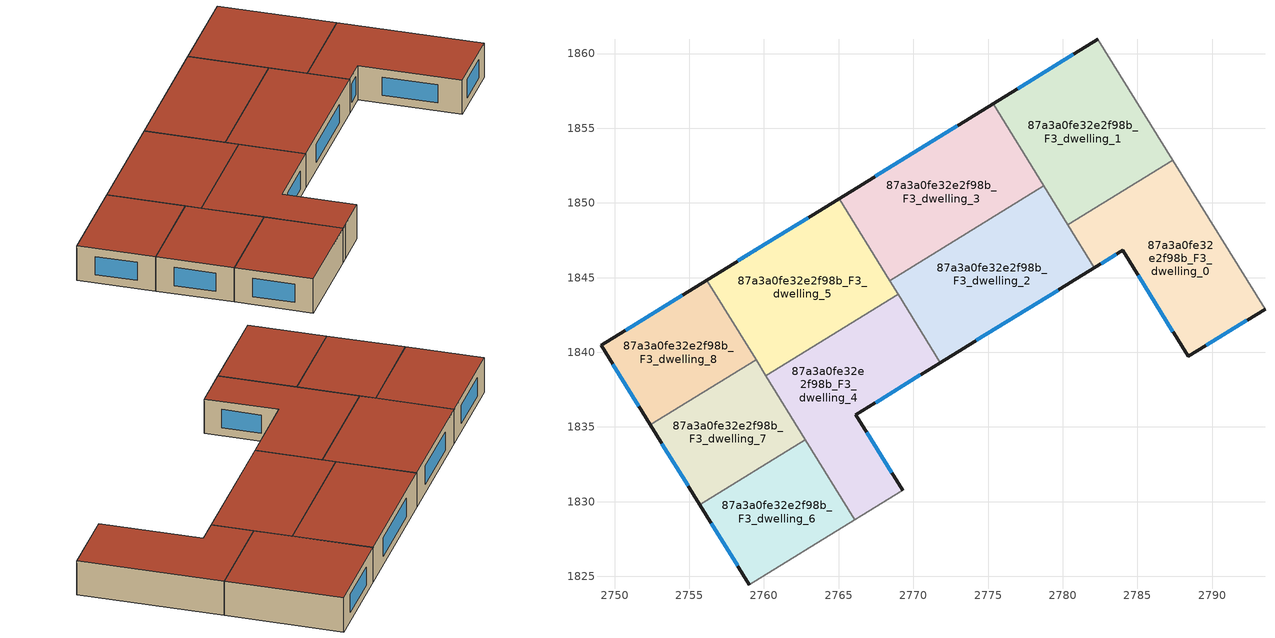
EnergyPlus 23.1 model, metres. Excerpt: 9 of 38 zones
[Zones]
87a3a0fe32e2f98b_F3_dwelling_0
 floor to 87a3a0fe32e2f98b_F2_dwelling_0 (EU_floor_Construction): 2787.36,1852.86 2793.54,1842.88 2788.41,1839.72 2784.01,1846.82 2782.12,1845.66 2780.35,1848.54 z9
 wall outside (EU_wall_Construction): 2782.12,1845.66 2784.01,1846.82 2788.41,1839.72 2793.54,1842.88 z9:12
 wall to 87a3a0fe32e2f98b_F3_dwelling_1 (EU_wall_Construction): 2787.36,1852.86 2780.35,1848.54 z9:12
 wall adiabatic (EU_wall_Construction): 2793.54,1842.88 2787.36,1852.86 z9:12
 wall to 87a3a0fe32e2f98b_F3_dwelling_2 (EU_wall_Construction): 2780.35,1848.54 2782.12,1845.66 z9:12
 window (EU_Window_Construction): 2789.62,1840.46 2792.34,1842.14 / 2785.04,1845.15 2787.38,1841.39 / 2782.57,1845.93 2783.57,1846.55 z9.7:11.3
 roof outside (EU_roof_Construction): 2793.54,1842.88 2787.36,1852.86 2780.35,1848.54 2782.12,1845.66 2784.01,1846.82 2788.41,1839.72 z12
87a3a0fe32e2f98b_F3_dwelling_1
 floor to 87a3a0fe32e2f98b_F2_dwelling_1 (EU_floor_Construction): 2782.35,1860.95 2787.36,1852.86 2780.35,1848.54 2775.36,1856.65 z9
 wall outside (EU_wall_Construction): 2782.35,1860.95 2775.36,1856.65 z9:12
 wall adiabatic (EU_wall_Construction): 2787.36,1852.86 2782.35,1860.95 z9:12
 wall to 87a3a0fe32e2f98b_F3_dwelling_3 (EU_wall_Construction): 2775.36,1856.65 2778.74,1851.15 z9:12
 wall to 87a3a0fe32e2f98b_F3_dwelling_2 (EU_wall_Construction): 2778.74,1851.15 2780.35,1848.54 z9:12
 window (EU_Window_Construction): 2780.71,1859.94 2777,1857.66 z9.7:11.3
 roof outside (EU_roof_Construction): 2787.36,1852.86 2782.35,1860.95 2775.36,1856.65 2780.35,1848.54 z12
87a3a0fe32e2f98b_F3_dwelling_2
 floor to 87a3a0fe32e2f98b_F2_dwelling_2 (EU_floor_Construction): 2778.74,1851.15 2782.12,1845.66 2771.8,1839.3 2768.41,1844.79 z9
 wall outside (EU_wall_Construction): 2771.8,1839.3 2782.12,1845.66 z9:12
 wall to 87a3a0fe32e2f98b_F3_dwelling_3 (EU_wall_Construction): 2778.74,1851.15 2768.41,1844.79 z9:12
 wall to 87a3a0fe32e2f98b_F3_dwelling_4 (EU_wall_Construction): 2768.98,1843.88 2771.8,1839.3 z9:12
 wall to 87a3a0fe32e2f98b_F3_dwelling_5 (EU_wall_Construction): 2768.41,1844.79 2768.98,1843.88 z9:12
 window (EU_Window_Construction): 2774.22,1840.79 2779.7,1844.17 z9.7:11.3
 roof outside (EU_roof_Construction): 2782.12,1845.66 2778.74,1851.15 2768.41,1844.79 2771.8,1839.3 z12
87a3a0fe32e2f98b_F3_dwelling_3
 floor to 87a3a0fe32e2f98b_F2_dwelling_3 (EU_floor_Construction): 2775.36,1856.65 2778.74,1851.15 2768.41,1844.79 2765.03,1850.29 z9
 wall outside (EU_wall_Construction): 2775.36,1856.65 2765.03,1850.29 z9:12
 wall to 87a3a0fe32e2f98b_F3_dwelling_5 (EU_wall_Construction): 2765.03,1850.29 2768.41,1844.79 z9:12
 window (EU_Window_Construction): 2772.93,1855.15 2767.46,1851.78 z9.7:11.3
 roof outside (EU_roof_Construction): 2778.74,1851.15 2775.36,1856.65 2765.03,1850.29 2768.41,1844.79 z12
87a3a0fe32e2f98b_F3_dwelling_4
 floor to 87a3a0fe32e2f98b_F2_dwelling_4 (EU_floor_Construction): 2768.98,1843.88 2771.8,1839.3 2766.15,1835.82 2769.28,1830.76 2766.52,1829.07 2766.06,1828.79 2760.13,1838.42 z9
 wall outside (EU_wall_Construction): 2769.28,1830.76 2766.15,1835.82 2771.8,1839.3 z9:12
 wall to 87a3a0fe32e2f98b_F3_dwelling_5 (EU_wall_Construction): 2768.98,1843.88 2760.13,1838.42 z9:12
 wall adiabatic (EU_wall_Construction): 2766.06,1828.79 2766.52,1829.07 2769.28,1830.76 z9:12
 wall to 87a3a0fe32e2f98b_F3_dwelling_6 (EU_wall_Construction): 2762.76,1834.15 2766.06,1828.79 z9:12
 wall to 87a3a0fe32e2f98b_F3_dwelling_7 (EU_wall_Construction): 2760.13,1838.42 2762.76,1834.15 z9:12
 window (EU_Window_Construction): 2767.47,1836.64 2770.47,1838.48 / 2768.54,1831.95 2766.88,1834.63 z9.7:11.3
 roof outside (EU_roof_Construction): 2769.28,1830.76 2766.15,1835.82 2771.8,1839.3 2768.98,1843.88 2760.13,1838.42 2766.06,1828.79 2766.52,1829.07 z12
87a3a0fe32e2f98b_F3_dwelling_5
 floor to 87a3a0fe32e2f98b_F2_dwelling_5 (EU_floor_Construction): 2765.03,1850.29 2768.98,1843.88 2760.13,1838.42 2756.18,1844.83 z9
 wall outside (EU_wall_Construction): 2765.03,1850.29 2756.18,1844.83 z9:12
 wall to 87a3a0fe32e2f98b_F3_dwelling_8 (EU_wall_Construction): 2756.18,1844.83 2759.47,1839.49 z9:12
 wall to 87a3a0fe32e2f98b_F3_dwelling_7 (EU_wall_Construction): 2759.47,1839.49 2760.13,1838.42 z9:12
 window (EU_Window_Construction): 2762.95,1849 2758.26,1846.11 z9.7:11.3
 roof outside (EU_roof_Construction): 2768.98,1843.88 2765.03,1850.29 2756.18,1844.83 2760.13,1838.42 z12
87a3a0fe32e2f98b_F3_dwelling_6
 floor to 87a3a0fe32e2f98b_F2_dwelling_6 (EU_floor_Construction): 2762.76,1834.15 2766.06,1828.79 2759.01,1824.44 2755.7,1829.79 z9
 wall outside (EU_wall_Construction): 2755.7,1829.79 2759.01,1824.44 z9:12
 wall adiabatic (EU_wall_Construction): 2759.01,1824.44 2766.06,1828.79 z9:12
 wall to 87a3a0fe32e2f98b_F3_dwelling_7 (EU_wall_Construction): 2762.76,1834.15 2755.7,1829.79 z9:12
 window (EU_Window_Construction): 2756.47,1828.54 2758.23,1825.7 z9.7:11.3
 roof outside (EU_roof_Construction): 2766.06,1828.79 2762.76,1834.15 2755.7,1829.79 2759.01,1824.44 z12
87a3a0fe32e2f98b_F3_dwelling_7
 floor to 87a3a0fe32e2f98b_F2_dwelling_7 (EU_floor_Construction): 2759.47,1839.49 2762.76,1834.15 2755.7,1829.79 2752.39,1835.13 z9
 wall outside (EU_wall_Construction): 2752.39,1835.13 2755.7,1829.79 z9:12
 wall to 87a3a0fe32e2f98b_F3_dwelling_8 (EU_wall_Construction): 2759.47,1839.49 2752.39,1835.13 z9:12
 window (EU_Window_Construction): 2753.17,1833.88 2754.92,1831.05 z9.7:11.3
 roof outside (EU_roof_Construction): 2762.76,1834.15 2759.47,1839.49 2752.39,1835.13 2755.7,1829.79 z12
87a3a0fe32e2f98b_F3_dwelling_8
 floor to 87a3a0fe32e2f98b_F2_dwelling_8 (EU_floor_Construction): 2756.18,1844.83 2759.47,1839.49 2752.39,1835.13 2749.09,1840.47 z9
 wall outside (EU_wall_Construction): 2756.18,1844.83 2749.09,1840.47 2752.39,1835.13 z9:12
 window (EU_Window_Construction): 2749.86,1839.21 2751.61,1836.39 / 2754.51,1843.81 2750.75,1841.49 z9.7:11.3
 roof outside (EU_roof_Construction): 2759.47,1839.49 2756.18,1844.83 2749.09,1840.47 2752.39,1835.13 z12
[Building]
EU S2 Campaign: North Axis=0; Terrain=City; Solar Distribution=FullExterior
[Site:Location]
Budapest.Ferenc.Liszt.Intl.AP: Latitude=47.437; Longitude=19.256; Time Zone=1; Elevation=185
[SizingPeriod:WeatherFileDays]
AnnualSizingPeriod: Begin Month=1; Begin Day of Month=1; End Month=12; End Day of Month=31; Day of Week for Start Day=Monday; Use Weather File Daylight Saving Period=No; Use Weather File Rain and Snow Indicators=No
[MATERIAL]
EU_InternalMass_Material: Roughness=MediumRough; Thickness=0.1; Conductivity=1; Density=1800; Specific Heat=900; Thermal Absorptance=0.9; Solar Absorptance=0.7; Visible Absorptance=0.7
[MATERIAL:NOMASS] Roughness=MediumRough; Thermal Absorptance=0.9; Solar Absorptance=0.7; Visible Absorptance=0.7
Name | Thermal Resistance
EU_wall_NoMass | 0.832559
EU_roof_NoMass | 1.39638
EU_floor_NoMass | 0.872794
[WINDOWMATERIAL:SIMPLEGLAZINGSYSTEM]
EU_Window_SimpleGlazing: UFactor=2.79869; Solar Heat Gain Coefficient=0.75; Visible Transmittance=0.75
[CONSTRUCTION]
EU_wall_Construction: EU_wall_NoMass
EU_roof_Construction: EU_roof_NoMass
EU_floor_Construction: EU_floor_NoMass
EU_Window_Construction: EU_Window_SimpleGlazing
EU_InternalMass_Construction: EU_InternalMass_Material
[ZONE] Type=1; Multiplier=1; Ceiling Height=autocalculate; Floor Area=autocalculate; Part of Total Floor Area=Yes
Name | Volume
87a3a0fe32e2f98b_F3_dwelling_0 | 234.78
87a3a0fe32e2f98b_F3_dwelling_1 | 234.764
87a3a0fe32e2f98b_F3_dwelling_2; 87a3a0fe32e2f98b_F3_dwelling_5 | 234.771
87a3a0fe32e2f98b_F3_dwelling_3 | 234.781
87a3a0fe32e2f98b_F3_dwelling_4 | 234.798
87a3a0fe32e2f98b_F3_dwelling_6 | 156.535
87a3a0fe32e2f98b_F3_dwelling_7 | 156.502
87a3a0fe32e2f98b_F3_dwelling_8 | 156.523
[INTERNALMASS] Construction=EU_InternalMass_Construction
Name | Zone or ZoneList | Surface Area
87a3a0fe32e2f98b_F3_dwelling_0_EU_InternalMass | 87a3a0fe32e2f98b_F3_dwelling_0 | 78.2599
87a3a0fe32e2f98b_F3_dwelling_1_EU_InternalMass | 87a3a0fe32e2f98b_F3_dwelling_1 | 78.2548
87a3a0fe32e2f98b_F3_dwelling_2_EU_InternalMass | 87a3a0fe32e2f98b_F3_dwelling_2 | 78.2569
87a3a0fe32e2f98b_F3_dwelling_3_EU_InternalMass | 87a3a0fe32e2f98b_F3_dwelling_3 | 78.2603
87a3a0fe32e2f98b_F3_dwelling_4_EU_InternalMass | 87a3a0fe32e2f98b_F3_dwelling_4 | 78.2657
87a3a0fe32e2f98b_F3_dwelling_5_EU_InternalMass | 87a3a0fe32e2f98b_F3_dwelling_5 | 78.257
87a3a0fe32e2f98b_F3_dwelling_6_EU_InternalMass | 87a3a0fe32e2f98b_F3_dwelling_6 | 52.1784
87a3a0fe32e2f98b_F3_dwelling_7_EU_InternalMass | 87a3a0fe32e2f98b_F3_dwelling_7 | 52.1676
87a3a0fe32e2f98b_F3_dwelling_8_EU_InternalMass | 87a3a0fe32e2f98b_F3_dwelling_8 | 52.1744
[OTHEREQUIPMENT] Fuel Type=Electricity; Design Level Calculation Method=Watts/Area; Power per Zone Floor Area=1; Fraction Latent=0; Fraction Radiant=0; Fraction Lost=0; Carbon Dioxide Generation Rate=0; EndUse Subcategory=EU_Step8_InternalGains
Name | Zone or ZoneList or Space or SpaceList | Schedule
EU_Step8_InternalGain_87a3a0fe32e2f98b_F3_dwelling_0_f000 | 87a3a0fe32e2f98b_F3_dwelling_0 | EU_Step8_GainSchedule_87a3a0fe32e2f98b_F3_dwelling_0_f000
EU_Step8_InternalGain_87a3a0fe32e2f98b_F3_dwelling_1_f000 | 87a3a0fe32e2f98b_F3_dwelling_1 | EU_Step8_GainSchedule_87a3a0fe32e2f98b_F3_dwelling_1_f000
EU_Step8_InternalGain_87a3a0fe32e2f98b_F3_dwelling_2_f000 | 87a3a0fe32e2f98b_F3_dwelling_2 | EU_Step8_GainSchedule_87a3a0fe32e2f98b_F3_dwelling_2_f000
EU_Step8_InternalGain_87a3a0fe32e2f98b_F3_dwelling_3_f000 | 87a3a0fe32e2f98b_F3_dwelling_3 | EU_Step8_GainSchedule_87a3a0fe32e2f98b_F3_dwelling_3_f000
EU_Step8_InternalGain_87a3a0fe32e2f98b_F3_dwelling_4_f000 | 87a3a0fe32e2f98b_F3_dwelling_4 | EU_Step8_GainSchedule_87a3a0fe32e2f98b_F3_dwelling_4_f000
EU_Step8_InternalGain_87a3a0fe32e2f98b_F3_dwelling_5_f000 | 87a3a0fe32e2f98b_F3_dwelling_5 | EU_Step8_GainSchedule_87a3a0fe32e2f98b_F3_dwelling_5_f000
EU_Step8_InternalGain_87a3a0fe32e2f98b_F3_dwelling_6_f000 | 87a3a0fe32e2f98b_F3_dwelling_6 | EU_Step8_GainSchedule_87a3a0fe32e2f98b_F3_dwelling_6_f000
EU_Step8_InternalGain_87a3a0fe32e2f98b_F3_dwelling_7_f000 | 87a3a0fe32e2f98b_F3_dwelling_7 | EU_Step8_GainSchedule_87a3a0fe32e2f98b_F3_dwelling_7_f000
EU_Step8_InternalGain_87a3a0fe32e2f98b_F3_dwelling_8_f000 | 87a3a0fe32e2f98b_F3_dwelling_8 | EU_Step8_GainSchedule_87a3a0fe32e2f98b_F3_dwelling_8_f000
[ZONEVENTILATION:DESIGNFLOWRATE] Schedule=EU_AlwaysOn; Design Flow Rate Calculation Method=AirChanges/Hour; Air Changes per Hour=0.475469; Ventilation Type=Natural; Fan Pressure Rise=0; Fan Total Efficiency=1; Constant Term Coefficient=1; Temperature Term Coefficient=0; Velocity Term Coefficient=0; Velocity Squared Term Coefficient=0; Minimum Indoor Temperature=-100; Maximum Indoor Temperature=100; Delta Temperature=-100; Minimum Outdoor Temperature=-100; Maximum Outdoor Temperature=100; Maximum Wind Speed=40
Name | Zone or ZoneList or Space or SpaceList
EU_ConstantAir_87a3a0fe32e2f98b_F3_dwelling_0 | 87a3a0fe32e2f98b_F3_dwelling_0
EU_ConstantAir_87a3a0fe32e2f98b_F3_dwelling_1 | 87a3a0fe32e2f98b_F3_dwelling_1
EU_ConstantAir_87a3a0fe32e2f98b_F3_dwelling_2 | 87a3a0fe32e2f98b_F3_dwelling_2
EU_ConstantAir_87a3a0fe32e2f98b_F3_dwelling_3 | 87a3a0fe32e2f98b_F3_dwelling_3
EU_ConstantAir_87a3a0fe32e2f98b_F3_dwelling_4 | 87a3a0fe32e2f98b_F3_dwelling_4
EU_ConstantAir_87a3a0fe32e2f98b_F3_dwelling_5 | 87a3a0fe32e2f98b_F3_dwelling_5
EU_ConstantAir_87a3a0fe32e2f98b_F3_dwelling_6 | 87a3a0fe32e2f98b_F3_dwelling_6
EU_ConstantAir_87a3a0fe32e2f98b_F3_dwelling_7 | 87a3a0fe32e2f98b_F3_dwelling_7
EU_ConstantAir_87a3a0fe32e2f98b_F3_dwelling_8 | 87a3a0fe32e2f98b_F3_dwelling_8
[HVACTEMPLATE:THERMOSTAT] Constant Heating Setpoint=20; Constant Cooling Setpoint=50
EU_HeatOnly_87a3a0fe32e2f98b_F0_dwelling_0; EU_HeatOnly_87a3a0fe32e2f98b_F0_dwelling_1; EU_HeatOnly_87a3a0fe32e2f98b_F0_dwelling_2; EU_HeatOnly_87a3a0fe32e2f98b_F0_dwelling_3; EU_HeatOnly_87a3a0fe32e2f98b_F0_dwelling_4; EU_HeatOnly_87a3a0fe32e2f98b_F0_dwelling_5; EU_HeatOnly_87a3a0fe32e2f98b_F0_dwelling_6; EU_HeatOnly_87a3a0fe32e2f98b_F0_dwelling_7; EU_HeatOnly_87a3a0fe32e2f98b_F0_dwelling_8; EU_HeatOnly_87a3a0fe32e2f98b_F0_dwelling_9; EU_HeatOnly_87a3a0fe32e2f98b_F1_dwelling_0; EU_HeatOnly_87a3a0fe32e2f98b_F1_dwelling_1; EU_HeatOnly_87a3a0fe32e2f98b_F1_dwelling_2; EU_HeatOnly_87a3a0fe32e2f98b_F1_dwelling_3; EU_HeatOnly_87a3a0fe32e2f98b_F1_dwelling_4; EU_HeatOnly_87a3a0fe32e2f98b_F1_dwelling_5; EU_HeatOnly_87a3a0fe32e2f98b_F1_dwelling_6; EU_HeatOnly_87a3a0fe32e2f98b_F1_dwelling_7; EU_HeatOnly_87a3a0fe32e2f98b_F1_dwelling_8; EU_HeatOnly_87a3a0fe32e2f98b_F1_dwelling_9; EU_HeatOnly_87a3a0fe32e2f98b_F2_dwelling_0; EU_HeatOnly_87a3a0fe32e2f98b_F2_dwelling_1; EU_HeatOnly_87a3a0fe32e2f98b_F2_dwelling_2; EU_HeatOnly_87a3a0fe32e2f98b_F2_dwelling_3; EU_HeatOnly_87a3a0fe32e2f98b_F2_dwelling_4; EU_HeatOnly_87a3a0fe32e2f98b_F2_dwelling_5; EU_HeatOnly_87a3a0fe32e2f98b_F2_dwelling_6; EU_HeatOnly_87a3a0fe32e2f98b_F2_dwelling_7; EU_HeatOnly_87a3a0fe32e2f98b_F2_dwelling_8; EU_HeatOnly_87a3a0fe32e2f98b_F3_dwelling_0; EU_HeatOnly_87a3a0fe32e2f98b_F3_dwelling_1; EU_HeatOnly_87a3a0fe32e2f98b_F3_dwelling_2; EU_HeatOnly_87a3a0fe32e2f98b_F3_dwelling_3; EU_HeatOnly_87a3a0fe32e2f98b_F3_dwelling_4; EU_HeatOnly_87a3a0fe32e2f98b_F3_dwelling_5; EU_HeatOnly_87a3a0fe32e2f98b_F3_dwelling_6; EU_HeatOnly_87a3a0fe32e2f98b_F3_dwelling_7; EU_HeatOnly_87a3a0fe32e2f98b_F3_dwelling_8
[HVACTEMPLATE:ZONE:IDEALLOADSAIRSYSTEM] System Availability Schedule=EU_AlwaysOn; Maximum Heating Supply Air Temperature=50; Minimum Cooling Supply Air Temperature=13; Maximum Heating Supply Air Humidity Ratio=0.0156; Minimum Cooling Supply Air Humidity Ratio=0.0077; Heating Limit=NoLimit; Cooling Limit=NoLimit; Heating Availability Schedule=EU_AlwaysOn; Cooling Availability Schedule=EU_CoolingOff; Dehumidification Control Type=ConstantSensibleHeatRatio; Cooling Sensible Heat Ratio=0.7; Dehumidification Setpoint=60; Humidification Control Type=None; Humidification Setpoint=30; Outdoor Air Method=None; Outdoor Air Flow Rate per Person=0.00944; Outdoor Air Flow Rate per Zone Floor Area=0; Outdoor Air Flow Rate per Zone=0; Demand Controlled Ventilation Type=None; Outdoor Air Economizer Type=NoEconomizer; Heat Recovery Type=None; Sensible Heat Recovery Effectiveness=0.7; Latent Heat Recovery Effectiveness=0.65
Name | Template Thermostat
87a3a0fe32e2f98b_F3_dwelling_0 | EU_HeatOnly_87a3a0fe32e2f98b_F3_dwelling_0
87a3a0fe32e2f98b_F3_dwelling_1 | EU_HeatOnly_87a3a0fe32e2f98b_F3_dwelling_1
87a3a0fe32e2f98b_F3_dwelling_2 | EU_HeatOnly_87a3a0fe32e2f98b_F3_dwelling_2
87a3a0fe32e2f98b_F3_dwelling_3 | EU_HeatOnly_87a3a0fe32e2f98b_F3_dwelling_3
87a3a0fe32e2f98b_F3_dwelling_4 | EU_HeatOnly_87a3a0fe32e2f98b_F3_dwelling_4
87a3a0fe32e2f98b_F3_dwelling_5 | EU_HeatOnly_87a3a0fe32e2f98b_F3_dwelling_5
87a3a0fe32e2f98b_F3_dwelling_6 | EU_HeatOnly_87a3a0fe32e2f98b_F3_dwelling_6
87a3a0fe32e2f98b_F3_dwelling_7 | EU_HeatOnly_87a3a0fe32e2f98b_F3_dwelling_7
87a3a0fe32e2f98b_F3_dwelling_8 | EU_HeatOnly_87a3a0fe32e2f98b_F3_dwelling_8
[SIZING:ZONE] Zone Cooling Design Supply Air Temperature Input Method=SupplyAirTemperature; Zone Cooling Design Supply Air Temperature=13; Zone Heating Design Supply Air Temperature Input Method=SupplyAirTemperature; Zone Heating Design Supply Air Temperature=50; Zone Cooling Design Supply Air Humidity Ratio=0.008; Zone Heating Design Supply Air Humidity Ratio=0.008; Cooling Design Air Flow Method=DesignDay; Cooling Design Air Flow Rate=0; Cooling Minimum Air Flow per Zone Floor Area=0.000762; Cooling Minimum Air Flow=0; Cooling Minimum Air Flow Fraction=0.2; Heating Design Air Flow Method=DesignDay; Heating Design Air Flow Rate=0; Heating Maximum Air Flow per Zone Floor Area=0.002032; Heating Maximum Air Flow=0.141576; Heating Maximum Air Flow Fraction=0.3; Account for Dedicated Outdoor Air System=No; Dedicated Outdoor Air System Control Strategy=NeutralSupplyAir; Dedicated Outdoor Air Low Setpoint Temperature for Design=autosize; Dedicated Outdoor Air High Setpoint Temperature for Design=autosize; Zone Load Sizing Method=Sensible Load Only No Latent Load; Zone Latent Cooling Design Supply Air Humidity Ratio Input Method=HumidityRatioDifference; Zone Cooling Design Supply Air Humidity Ratio Difference=0.005; Zone Latent Heating Design Supply Air Humidity Ratio Input Method=HumidityRatioDifference; Zone Humidification Design Supply Air Humidity Ratio Difference=0.005
87a3a0fe32e2f98b_F3_dwelling_0; 87a3a0fe32e2f98b_F3_dwelling_1; 87a3a0fe32e2f98b_F3_dwelling_2; 87a3a0fe32e2f98b_F3_dwelling_3; 87a3a0fe32e2f98b_F3_dwelling_4; 87a3a0fe32e2f98b_F3_dwelling_5; 87a3a0fe32e2f98b_F3_dwelling_6; 87a3a0fe32e2f98b_F3_dwelling_7; 87a3a0fe32e2f98b_F3_dwelling_8
[SCHEDULE:CONSTANT]
Name | Hourly Value
EU_AlwaysOn | 1
EU_CoolingOff | 0
[SCHEDULE:FILE] Column Number=1; Rows to Skip at Top=0; Number of Hours of Data=8760; Column Separator=Comma; Interpolate to Timestep=No; Minutes per Item=60; Adjust Schedule for Daylight Savings=Yes
Name | File
EU_Step8_GainSchedule_87a3a0fe32e2f98b_F3_dwelling_0_f000 | ../../schedules/87a3a0fe32e2f98b/87a3a0fe32e2f98b_F3_dwelling_0_f000_gain.csv
EU_Step8_GainSchedule_87a3a0fe32e2f98b_F3_dwelling_1_f000 | ../../schedules/87a3a0fe32e2f98b/87a3a0fe32e2f98b_F3_dwelling_1_f000_gain.csv
EU_Step8_GainSchedule_87a3a0fe32e2f98b_F3_dwelling_2_f000 | ../../schedules/87a3a0fe32e2f98b/87a3a0fe32e2f98b_F3_dwelling_2_f000_gain.csv
EU_Step8_GainSchedule_87a3a0fe32e2f98b_F3_dwelling_3_f000 | ../../schedules/87a3a0fe32e2f98b/87a3a0fe32e2f98b_F3_dwelling_3_f000_gain.csv
EU_Step8_GainSchedule_87a3a0fe32e2f98b_F3_dwelling_4_f000 | ../../schedules/87a3a0fe32e2f98b/87a3a0fe32e2f98b_F3_dwelling_4_f000_gain.csv
EU_Step8_GainSchedule_87a3a0fe32e2f98b_F3_dwelling_5_f000 | ../../schedules/87a3a0fe32e2f98b/87a3a0fe32e2f98b_F3_dwelling_5_f000_gain.csv
EU_Step8_GainSchedule_87a3a0fe32e2f98b_F3_dwelling_6_f000 | ../../schedules/87a3a0fe32e2f98b/87a3a0fe32e2f98b_F3_dwelling_6_f000_gain.csv
EU_Step8_GainSchedule_87a3a0fe32e2f98b_F3_dwelling_7_f000 | ../../schedules/87a3a0fe32e2f98b/87a3a0fe32e2f98b_F3_dwelling_7_f000_gain.csv
EU_Step8_GainSchedule_87a3a0fe32e2f98b_F3_dwelling_8_f000 | ../../schedules/87a3a0fe32e2f98b/87a3a0fe32e2f98b_F3_dwelling_8_f000_gain.csv
